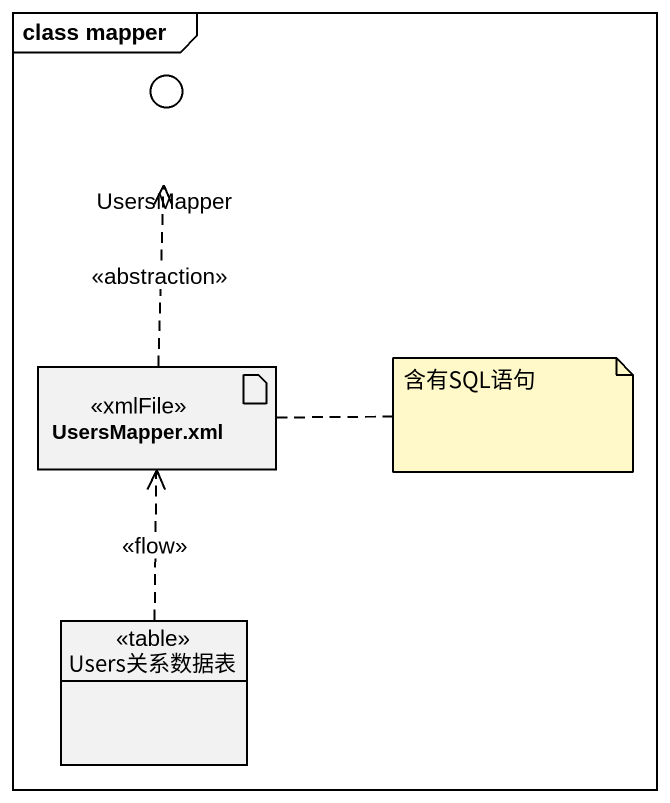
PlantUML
@startuml
mainframe class mapper
allowmixing
hide circle
hide empty members
() UsersMapper <<interface>>
artifact "UsersMapper.xml" as UsersMapper_xml <<xmlFile>>
class Users关系数据表 <<table>>
UsersMapper_xml .up.> UsersMapper : <<abstraction>>
Users关系数据表 .up.> UsersMapper_xml : <<flow>>
note right of UsersMapper_xml : 含有SQL语句
@enduml
